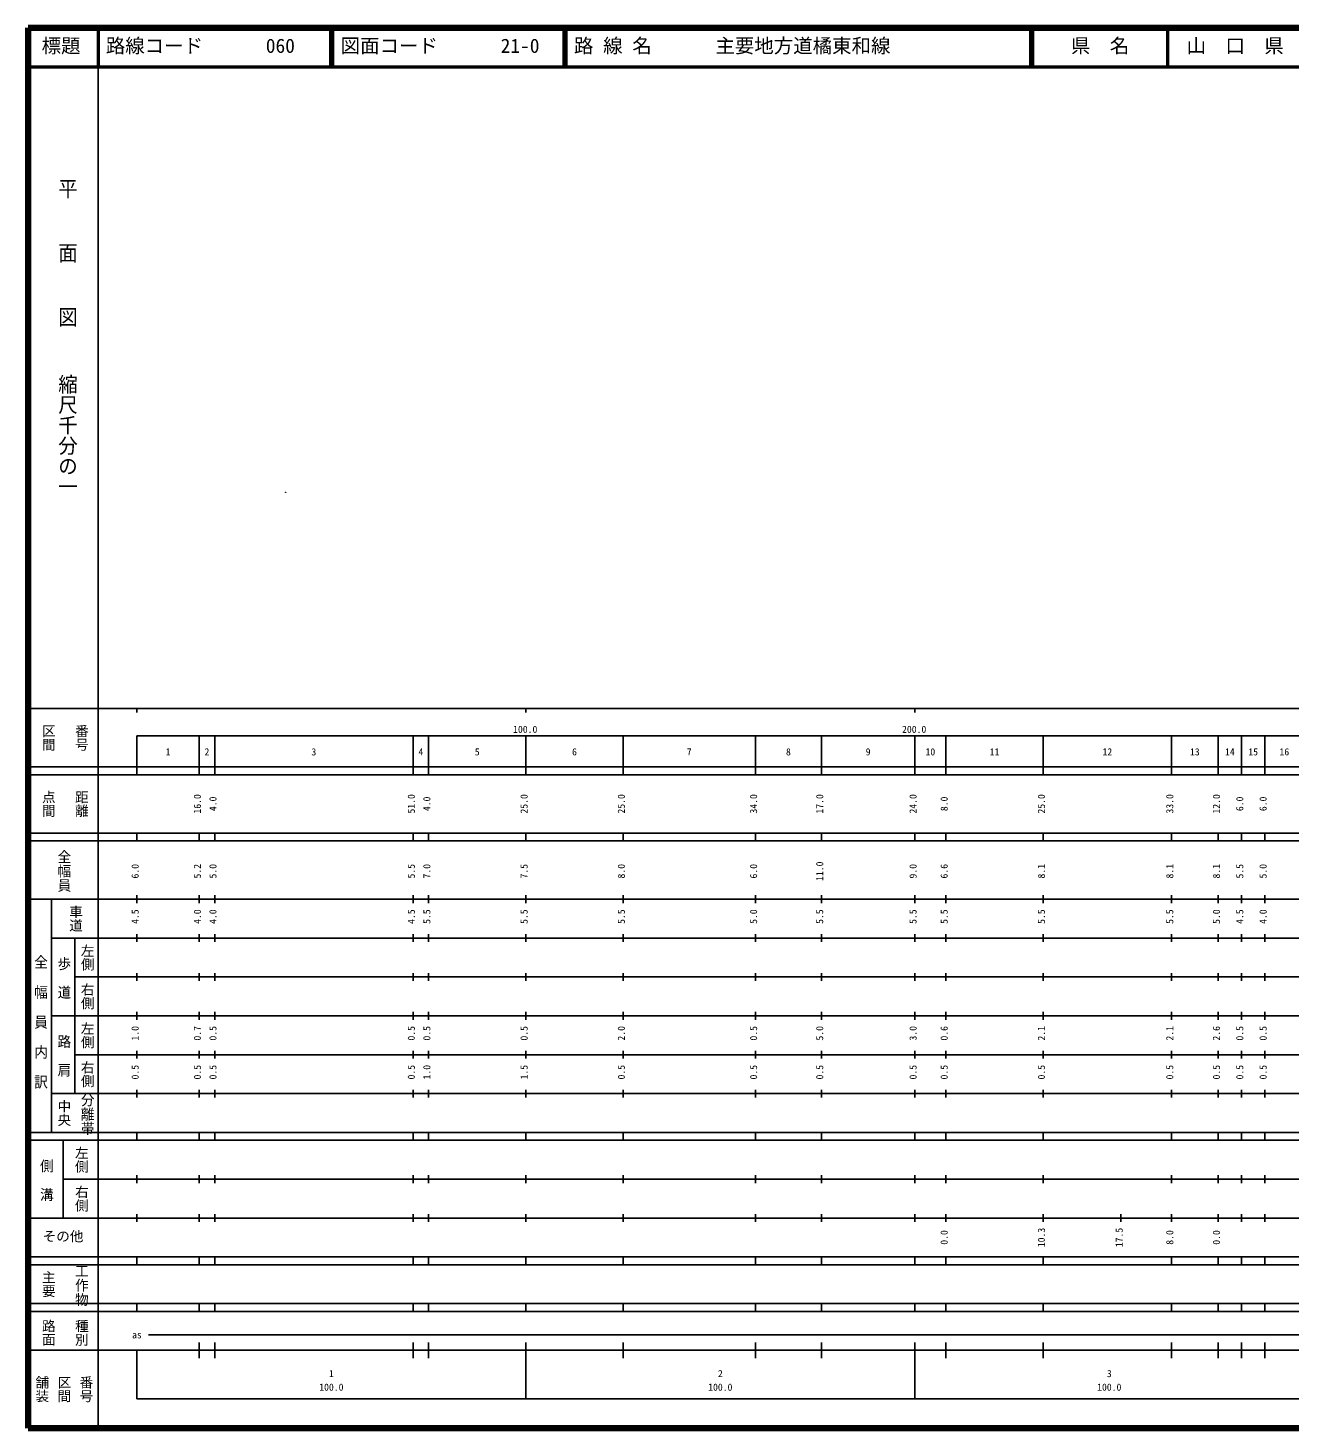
# Model space of a CAD drawing. Units: millimetres on the paper. Extents: x 40 to 680, y 20 to 380.
# Drawn here: x 40 to 364.5, y 20 to 380 of the extents above; entities that cross this region are included whole.
import ezdxf
from ezdxf.enums import TextEntityAlignment as Align

# ---------------------------------------------------------------- set-up
doc = ezdxf.new("R2010")
doc.units = ezdxf.units.MM
doc.layers.add('M-BMK-HTXT', color=7, linetype='Continuous')
doc.layers.add('M-TTL-TXT', color=7, linetype='Continuous')
for name, color, linetype, lineweight in [('M-TTL', 2, 'Continuous', 140), ('M-TTL-BAND', 7, 'Continuous', 25), ('M-TTL-LINE', 7, 'Continuous', 50)]:
    doc.layers.add(name, color=color, linetype=linetype, lineweight=lineweight)
doc.styles.add('@ＭＳ ゴシック', font='')
doc.styles.add('ＭＳ ゴシック', font='')
doc.styles.get('@ＭＳ ゴシック').set_extended_font_data('@MS Gothic')
doc.styles.get('ＭＳ ゴシック').set_extended_font_data('MS Gothic')

# ---------------------------------------------------------------- blocks, each defined once
blk = doc.blocks.new('MARK1C15L7W1')
at = {"color": 7, "linetype": 'Continuous', "lineweight": 13}
for radius in [0.05, 0.03, 0.01]:
    blk.add_circle((0, 0), radius, dxfattribs=at)

msp = doc.modelspace()

# ---------------------------------------------------------------- linework, layer by layer
at = {"layer": 'M-TTL'}
for p, q in [((40, 380), (40, 20)), ((680, 380), (40, 380)), ((40, 20), (680, 20))]:
    msp.add_line(p, q, dxfattribs=at)
at = {"layer": 'M-TTL-BAND'}
for p, q in [((58, 370), (58, 20)), ((40, 205), (579, 205)), ((68, 205), (68, 204)), ((168, 205), (168, 204)), ((268, 205), (268, 204)), ((68, 198), (579, 198)), ((68, 198), (68, 188)), ((84, 188), (84, 198)), ((88, 188), (88, 198)), ((139, 188), (139, 198)), ((143, 188), (143, 198)), ((168, 188), (168, 198)), ((193, 188), (193, 198)), ((227, 188), (227, 198)), ((244, 188), (244, 198)), ((268, 188), (268, 198)), ((276, 188), (276, 198)), ((301, 188), (301, 198)), ((334, 188), (334, 198)), ((346, 188), (346, 198)), ((352, 188), (352, 198)), ((358, 188), (358, 198)), ((40, 190), (579, 190)), ((40, 188), (579, 188)), ((40, 173), (579, 173)), ((68, 171), (68, 173)), ((84, 171), (84, 173)), ((88, 171), (88, 173)), ((139, 171), (139, 173)), ((143, 171), (143, 173)), ((168, 171), (168, 173)), ((193, 171), (193, 173)), ((227, 171), (227, 173)), ((244, 171), (244, 173)), ((268, 171), (268, 173)), ((276, 171), (276, 173)), ((301, 171), (301, 173)), ((334, 171), (334, 173)), ((346, 171), (346, 173)), ((352, 171), (352, 173)), ((358, 171), (358, 173)), ((40, 171), (579, 171)), ((40, 156), (579, 156)), ((46, 96), (46, 156)), ((68, 155), (68, 157)), ((84, 155), (84, 157)), ((88, 155), (88, 157)), ((139, 155), (139, 157)), ((143, 155), (143, 157)), ((168, 155), (168, 157)), ((193, 155), (193, 157)), ((227, 155), (227, 157)), ((244, 155), (244, 157)), ((268, 155), (268, 157)), ((276, 155), (276, 157)), ((301, 155), (301, 157)), ((334, 155), (334, 157)), ((346, 155), (346, 157)), ((352, 155), (352, 157)), ((358, 155), (358, 157)), ((46, 146), (579, 146)), ((52, 146), (52, 106)), ((68, 145), (68, 147)), ((84, 145), (84, 147)), ((88, 145), (88, 147)), ((139, 145), (139, 147)), ((143, 145), (143, 147)), ((168, 145), (168, 147)), ((193, 145), (193, 147)), ((227, 145), (227, 147)), ((244, 145), (244, 147)), ((268, 145), (268, 147)), ((276, 145), (276, 147)), ((301, 145), (301, 147)), ((334, 145), (334, 147)), ((346, 145), (346, 147)), ((352, 145), (352, 147)), ((358, 145), (358, 147)), ((68, 135), (68, 137)), ((84, 135), (84, 137)), ((88, 135), (88, 137)), ((139, 135), (139, 137)), ((143, 135), (143, 137)), ((168, 135), (168, 137)), ((193, 135), (193, 137)), ((227, 135), (227, 137)), ((244, 135), (244, 137)), ((268, 135), (268, 137)), ((276, 135), (276, 137)), ((301, 135), (301, 137)), ((334, 135), (334, 137)), ((346, 135), (346, 137)), ((352, 135), (352, 137)), ((358, 135), (358, 137)), ((52, 136), (579, 136)), ((46, 126), (579, 126)), ((68, 125), (68, 127)), ((84, 125), (84, 127)), ((88, 125), (88, 127)), ((139, 125), (139, 127)), ((143, 125), (143, 127)), ((168, 125), (168, 127)), ((193, 125), (193, 127)), ((227, 125), (227, 127)), ((244, 125), (244, 127)), ((268, 125), (268, 127)), ((276, 125), (276, 127)), ((301, 125), (301, 127)), ((334, 125), (334, 127)), ((346, 125), (346, 127)), ((352, 125), (352, 127)), ((358, 125), (358, 127)), ((52, 116), (579, 116)), ((68, 115), (68, 117)), ((84, 115), (84, 117)), ((88, 115), (88, 117)), ((139, 115), (139, 117)), ((143, 115), (143, 117)), ((168, 115), (168, 117)), ((193, 115), (193, 117)), ((227, 115), (227, 117)), ((244, 115), (244, 117)), ((268, 115), (268, 117)), ((276, 115), (276, 117)), ((301, 115), (301, 117)), ((334, 115), (334, 117)), ((346, 115), (346, 117)), ((352, 115), (352, 117)), ((358, 115), (358, 117)), ((46, 106), (579, 106)), ((68, 105), (68, 107)), ((84, 105), (84, 107)), ((88, 105), (88, 107)), ((139, 105), (139, 107)), ((143, 105), (143, 107)), ((168, 105), (168, 107)), ((193, 105), (193, 107)), ((227, 105), (227, 107)), ((244, 105), (244, 107)), ((268, 105), (268, 107)), ((276, 105), (276, 107)), ((301, 105), (301, 107)), ((334, 105), (334, 107)), ((346, 105), (346, 107)), ((352, 105), (352, 107)), ((358, 105), (358, 107)), ((40, 96), (579, 96)), ((40, 94), (579, 94)), ((49, 94), (49, 74)), ((68, 94), (68, 96)), ((84, 94), (84, 96)), ((88, 94), (88, 96)), ((139, 94), (139, 96)), ((143, 94), (143, 96)), ((168, 94), (168, 96)), ((193, 94), (193, 96)), ((227, 94), (227, 96)), ((244, 94), (244, 96)), ((268, 94), (268, 96)), ((276, 94), (276, 96)), ((301, 94), (301, 96)), ((334, 94), (334, 96)), ((346, 94), (346, 96)), ((352, 94), (352, 96)), ((358, 94), (358, 96)), ((49, 84), (579, 84)), ((68, 83), (68, 85)), ((84, 83), (84, 85)), ((88, 83), (88, 85)), ((139, 83), (139, 85)), ((143, 83), (143, 85)), ((168, 83), (168, 85)), ((193, 83), (193, 85)), ((227, 83), (227, 85)), ((244, 83), (244, 85)), ((268, 83), (268, 85)), ((276, 83), (276, 85)), ((301, 83), (301, 85)), ((334, 83), (334, 85)), ((346, 83), (346, 85)), ((352, 83), (352, 85)), ((358, 83), (358, 85)), ((40, 74), (579, 74)), ((68, 73), (68, 75)), ((84, 73), (84, 75)), ((88, 73), (88, 75)), ((139, 73), (139, 75)), ((143, 73), (143, 75)), ((168, 73), (168, 75)), ((193, 73), (193, 75)), ((227, 73), (227, 75)), ((244, 73), (244, 75)), ((268, 73), (268, 75)), ((276, 73), (276, 75)), ((301, 73), (301, 75)), ((321, 73), (321, 75)), ((334, 73), (334, 75)), ((346, 73), (346, 75)), ((352, 73), (352, 75)), ((358, 73), (358, 75)), ((40, 64), (579, 64)), ((40, 62), (579, 62)), ((68, 62), (68, 64)), ((84, 62), (84, 64)), ((88, 62), (88, 64)), ((139, 62), (139, 64)), ((143, 62), (143, 64)), ((168, 62), (168, 64)), ((193, 62), (193, 64)), ((227, 62), (227, 64)), ((244, 62), (244, 64)), ((268, 62), (268, 64)), ((276, 62), (276, 64)), ((301, 62), (301, 64)), ((334, 62), (334, 64)), ((346, 62), (346, 64)), ((352, 62), (352, 64)), ((358, 62), (358, 64)), ((40, 52), (579, 52)), ((68, 50), (68, 52)), ((84, 50), (84, 52)), ((88, 50), (88, 52)), ((139, 50), (139, 52)), ((143, 50), (143, 52)), ((168, 50), (168, 52)), ((193, 50), (193, 52)), ((227, 50), (227, 52)), ((244, 50), (244, 52)), ((268, 50), (268, 52)), ((276, 50), (276, 52)), ((301, 50), (301, 52)), ((334, 50), (334, 52)), ((346, 50), (346, 52)), ((352, 50), (352, 52)), ((358, 50), (358, 52)), ((40, 50), (579, 50)), ((71, 44), (548, 44)), ((40, 40), (579, 40)), ((68, 40), (68, 27.5)), ((84, 38), (84, 42)), ((88, 38), (88, 42)), ((139, 38), (139, 42)), ((143, 38), (143, 42)), ((168, 27.5), (168, 42)), ((193, 38), (193, 42)), ((227, 38), (227, 42)), ((244, 38), (244, 42)), ((268, 27.5), (268, 42)), ((276, 38), (276, 42)), ((301, 38), (301, 42)), ((334, 38), (334, 42)), ((346, 38), (346, 42)), ((352, 38), (352, 42)), ((358, 38), (358, 42)), ((68, 27.5), (579, 27.5))]:
    msp.add_line(p, q, dxfattribs=at)
at = {"layer": 'M-TTL-LINE'}
for p, q in [((58, 380), (58, 370)), ((117.75, 380), (117.75, 370)), ((118.25, 380), (118.25, 370)), ((177.75, 380), (177.75, 370)), ((178.25, 380), (178.25, 370)), ((297.75, 380), (297.75, 370)), ((298.25, 380), (298.25, 370)), ((333, 380), (333, 370)), ((40, 370), (680, 370))]:
    msp.add_line(p, q, dxfattribs=at)

# ---------------------------------------------------------------- block references
at = {"layer": 'M-BMK-HTXT'}
msp.add_blockref('MARK1C15L7W1', (106.269, 260.616), dxfattribs=at)

# ---------------------------------------------------------------- texts
at = {"layer": 'M-TTL-BAND', "style": '@ＭＳ ゴシック'}
for s, height, width, p in [('平\u3000\u3000面\u3000\u3000図', 3.666, 1.1, (47.277, 341.475)), ('縮尺千分の一', 3.666, 1.05, (47.277, 291.03)), ('全幅員', 2.566, 1.05, (47.25, 168.75)), ('全\u3000幅\u3000員\u3000内\u3000訳', 2.566, 1.1, (41.25, 141.75)), ('歩\u3000道', 2.566, 1.05, (47.25, 141.25)), ('路\u3000肩', 2.566, 1.05, (47.25, 121.25)), ('分離帯', 2.566, 1.05, (53.25, 106.25)), ('側\u3000溝', 2.566, 1.05, (42.75, 89.25)), ('工作物', 2.566, 1.05, (51.75, 62.25))]:
    msp.add_text(s, height=height, rotation=270, dxfattribs=dict(at, width=width)).set_placement(p, align=Align.BOTTOM_LEFT)
at = {"layer": 'M-TTL-BAND'}
for s, height, rotation, style, p in [('区間', 2.566, 270, '@ＭＳ ゴシック', (43.25, 201)), ('番号', 2.566, 270, '@ＭＳ ゴシック', (51.75, 201)), ('点間', 2.566, 270, '@ＭＳ ゴシック', (43.25, 184)), ('距離', 2.566, 270, '@ＭＳ ゴシック', (51.75, 184)), ('16.0', 1.833, 90, 'ＭＳ ゴシック', (85, 178)), ('4.0', 1.833, 90, 'ＭＳ ゴシック', (89, 178.625)), ('51.0', 1.833, 90, 'ＭＳ ゴシック', (140, 178)), ('4.0', 1.833, 90, 'ＭＳ ゴシック', (144, 178.625)), ('25.0', 1.833, 90, 'ＭＳ ゴシック', (169, 178)), ('25.0', 1.833, 90, 'ＭＳ ゴシック', (194, 178)), ('34.0', 1.833, 90, 'ＭＳ ゴシック', (228, 178)), ('17.0', 1.833, 90, 'ＭＳ ゴシック', (245, 178)), ('24.0', 1.833, 90, 'ＭＳ ゴシック', (269, 178)), ('8.0', 1.833, 90, 'ＭＳ ゴシック', (277, 178.625)), ('25.0', 1.833, 90, 'ＭＳ ゴシック', (302, 178)), ('33.0', 1.833, 90, 'ＭＳ ゴシック', (335, 178)), ('12.0', 1.833, 90, 'ＭＳ ゴシック', (347, 178)), ('6.0', 1.833, 90, 'ＭＳ ゴシック', (353, 178.625)), ('6.0', 1.833, 90, 'ＭＳ ゴシック', (359, 178.625)), ('6.0', 1.833, 90, 'ＭＳ ゴシック', (69, 161.299)), ('5.2', 1.833, 90, 'ＭＳ ゴシック', (85, 161.299)), ('5.0', 1.833, 90, 'ＭＳ ゴシック', (89, 161.299)), ('5.5', 1.833, 90, 'ＭＳ ゴシック', (140, 161.299)), ('7.0', 1.833, 90, 'ＭＳ ゴシック', (144, 161.299)), ('7.5', 1.833, 90, 'ＭＳ ゴシック', (169, 161.299)), ('8.0', 1.833, 90, 'ＭＳ ゴシック', (194, 161.299)), ('6.0', 1.833, 90, 'ＭＳ ゴシック', (228, 161.299)), ('11.0', 1.833, 90, 'ＭＳ ゴシック', (245, 160.674)), ('9.0', 1.833, 90, 'ＭＳ ゴシック', (269, 161.299)), ('6.6', 1.833, 90, 'ＭＳ ゴシック', (277, 161.299)), ('8.1', 1.833, 90, 'ＭＳ ゴシック', (302, 161.299)), ('8.1', 1.833, 90, 'ＭＳ ゴシック', (335, 161.299)), ('8.1', 1.833, 90, 'ＭＳ ゴシック', (347, 161.299)), ('5.5', 1.833, 90, 'ＭＳ ゴシック', (353, 161.299)), ('5.0', 1.833, 90, 'ＭＳ ゴシック', (359, 161.299)), ('車道', 2.566, 270, '@ＭＳ ゴシック', (50.25, 154.5)), ('4.5', 1.833, 90, 'ＭＳ ゴシック', (69, 149.625)), ('4.0', 1.833, 90, 'ＭＳ ゴシック', (85, 149.625)), ('4.0', 1.833, 90, 'ＭＳ ゴシック', (89, 149.625)), ('4.5', 1.833, 90, 'ＭＳ ゴシック', (140, 149.625)), ('5.5', 1.833, 90, 'ＭＳ ゴシック', (144, 149.625)), ('5.5', 1.833, 90, 'ＭＳ ゴシック', (169, 149.625)), ('5.5', 1.833, 90, 'ＭＳ ゴシック', (194, 149.625)), ('5.0', 1.833, 90, 'ＭＳ ゴシック', (228, 149.625)), ('5.5', 1.833, 90, 'ＭＳ ゴシック', (245, 149.625)), ('5.5', 1.833, 90, 'ＭＳ ゴシック', (269, 149.625)), ('5.5', 1.833, 90, 'ＭＳ ゴシック', (277, 149.625)), ('5.5', 1.833, 90, 'ＭＳ ゴシック', (302, 149.625)), ('5.5', 1.833, 90, 'ＭＳ ゴシック', (335, 149.625)), ('5.0', 1.833, 90, 'ＭＳ ゴシック', (347, 149.625)), ('4.5', 1.833, 90, 'ＭＳ ゴシック', (353, 149.625)), ('4.0', 1.833, 90, 'ＭＳ ゴシック', (359, 149.625)), ('左側', 2.566, 270, '@ＭＳ ゴシック', (53.25, 144.5)), ('右側', 2.566, 270, '@ＭＳ ゴシック', (53.25, 134.5)), ('左側', 2.566, 270, '@ＭＳ ゴシック', (53.25, 124.5)), ('1.0', 1.833, 90, 'ＭＳ ゴシック', (69, 119.625)), ('0.7', 1.833, 90, 'ＭＳ ゴシック', (85, 119.625)), ('0.5', 1.833, 90, 'ＭＳ ゴシック', (89, 119.625)), ('0.5', 1.833, 90, 'ＭＳ ゴシック', (140, 119.625)), ('0.5', 1.833, 90, 'ＭＳ ゴシック', (144, 119.625)), ('0.5', 1.833, 90, 'ＭＳ ゴシック', (169, 119.625)), ('2.0', 1.833, 90, 'ＭＳ ゴシック', (194, 119.625)), ('0.5', 1.833, 90, 'ＭＳ ゴシック', (228, 119.625)), ('5.0', 1.833, 90, 'ＭＳ ゴシック', (245, 119.625)), ('3.0', 1.833, 90, 'ＭＳ ゴシック', (269, 119.625)), ('0.6', 1.833, 90, 'ＭＳ ゴシック', (277, 119.625)), ('2.1', 1.833, 90, 'ＭＳ ゴシック', (302, 119.625)), ('2.1', 1.833, 90, 'ＭＳ ゴシック', (335, 119.625)), ('2.6', 1.833, 90, 'ＭＳ ゴシック', (347, 119.625)), ('0.5', 1.833, 90, 'ＭＳ ゴシック', (353, 119.625)), ('0.5', 1.833, 90, 'ＭＳ ゴシック', (359, 119.625)), ('右側', 2.566, 270, '@ＭＳ ゴシック', (53.25, 114.5)), ('0.5', 1.833, 90, 'ＭＳ ゴシック', (69, 109.625)), ('0.5', 1.833, 90, 'ＭＳ ゴシック', (85, 109.625)), ('0.5', 1.833, 90, 'ＭＳ ゴシック', (89, 109.625)), ('0.5', 1.833, 90, 'ＭＳ ゴシック', (140, 109.625)), ('1.0', 1.833, 90, 'ＭＳ ゴシック', (144, 109.625)), ('1.5', 1.833, 90, 'ＭＳ ゴシック', (169, 109.625)), ('0.5', 1.833, 90, 'ＭＳ ゴシック', (194, 109.625)), ('0.5', 1.833, 90, 'ＭＳ ゴシック', (228, 109.625)), ('0.5', 1.833, 90, 'ＭＳ ゴシック', (245, 109.625)), ('0.5', 1.833, 90, 'ＭＳ ゴシック', (269, 109.625)), ('0.5', 1.833, 90, 'ＭＳ ゴシック', (277, 109.625)), ('0.5', 1.833, 90, 'ＭＳ ゴシック', (302, 109.625)), ('0.5', 1.833, 90, 'ＭＳ ゴシック', (335, 109.625)), ('0.5', 1.833, 90, 'ＭＳ ゴシック', (347, 109.625)), ('0.5', 1.833, 90, 'ＭＳ ゴシック', (353, 109.625)), ('0.5', 1.833, 90, 'ＭＳ ゴシック', (359, 109.625)), ('中央', 2.566, 270, '@ＭＳ ゴシック', (47.25, 104.5)), ('左側', 2.566, 270, '@ＭＳ ゴシック', (51.75, 92.5)), ('右側', 2.566, 270, '@ＭＳ ゴシック', (51.75, 82.5)), ('0.0', 1.833, 90, 'ＭＳ ゴシック', (277, 67.125)), ('10.3', 1.833, 90, 'ＭＳ ゴシック', (302, 66.5)), ('17.5', 1.833, 90, 'ＭＳ ゴシック', (322, 66.5)), ('8.0', 1.833, 90, 'ＭＳ ゴシック', (335, 67.125)), ('0.0', 1.833, 90, 'ＭＳ ゴシック', (347, 67.125)), ('主要', 2.566, 270, '@ＭＳ ゴシック', (43.25, 60.5)), ('路面', 2.566, 270, '@ＭＳ ゴシック', (43.25, 48)), ('種別', 2.566, 270, '@ＭＳ ゴシック', (51.75, 48)), ('舗装', 2.566, 270, '@ＭＳ ゴシック', (41.583, 33.5)), ('区間', 2.566, 270, '@ＭＳ ゴシック', (47.25, 33.5)), ('番号', 2.566, 270, '@ＭＳ ゴシック', (52.917, 33.5))]:
    msp.add_text(s, height=height, rotation=rotation, dxfattribs=dict(at, style=style)).set_placement(p, align=Align.BOTTOM_LEFT)
at = {"layer": 'M-TTL-BAND', "style": 'ＭＳ ゴシック'}
for s, height, p in [('100.0', 1.833, (164.719, 198.195)), ('200.0', 1.833, (264.719, 198.195)), ('1', 1.833, (75.375, 192.405)), ('2', 1.833, (85.375, 192.405)), ('3', 1.833, (112.875, 192.405)), ('4', 1.833, (140.375, 192.405)), ('5', 1.833, (154.875, 192.405)), ('6', 1.833, (179.875, 192.405)), ('7', 1.833, (209.375, 192.405)), ('8', 1.833, (234.875, 192.405)), ('9', 1.833, (255.375, 192.405)), ('10', 1.833, (270.75, 192.405)), ('11', 1.833, (287.25, 192.405)), ('12', 1.833, (316.25, 192.405)), ('13', 1.833, (338.75, 192.405)), ('14', 1.833, (347.75, 192.405)), ('15', 1.833, (353.75, 192.405)), ('16', 1.833, (361.75, 192.405)), ('その他', 2.566, (43.75, 67.25)), ('as', 1.833, (66.75, 42.5)), ('1', 1.833, (117.375, 32.523)), ('2', 1.833, (217.375, 32.523)), ('3', 1.833, (317.375, 32.523)), ('100.0', 1.833, (114.875, 29.033)), ('100.0', 1.833, (214.875, 29.033)), ('100.0', 1.833, (314.875, 29.033))]:
    msp.add_text(s, height=height, dxfattribs=at).set_placement(p, align=Align.BOTTOM_LEFT)
at = {"layer": 'M-TTL-TXT', "style": 'ＭＳ ゴシック'}
for s, p in [('標題', (43.5, 372.5)), ('路線コード', (60, 372.5)), ('060', (101.142, 372.5)), ('図面コード', (120.38, 372.5)), ('21-0', (161.521, 372.5)), ('路 線 名', (180.38, 372.5)), ('主要地方道橘東和線', (216.734, 372.5)), ('県\u3000名', (308.125, 372.5)), ('山\u3000口\u3000県', (337.875, 372.5))]:
    msp.add_text(s, height=3.666, dxfattribs=at).set_placement(p, align=Align.BOTTOM_LEFT)

doc.saveas('drawing.dxf')
